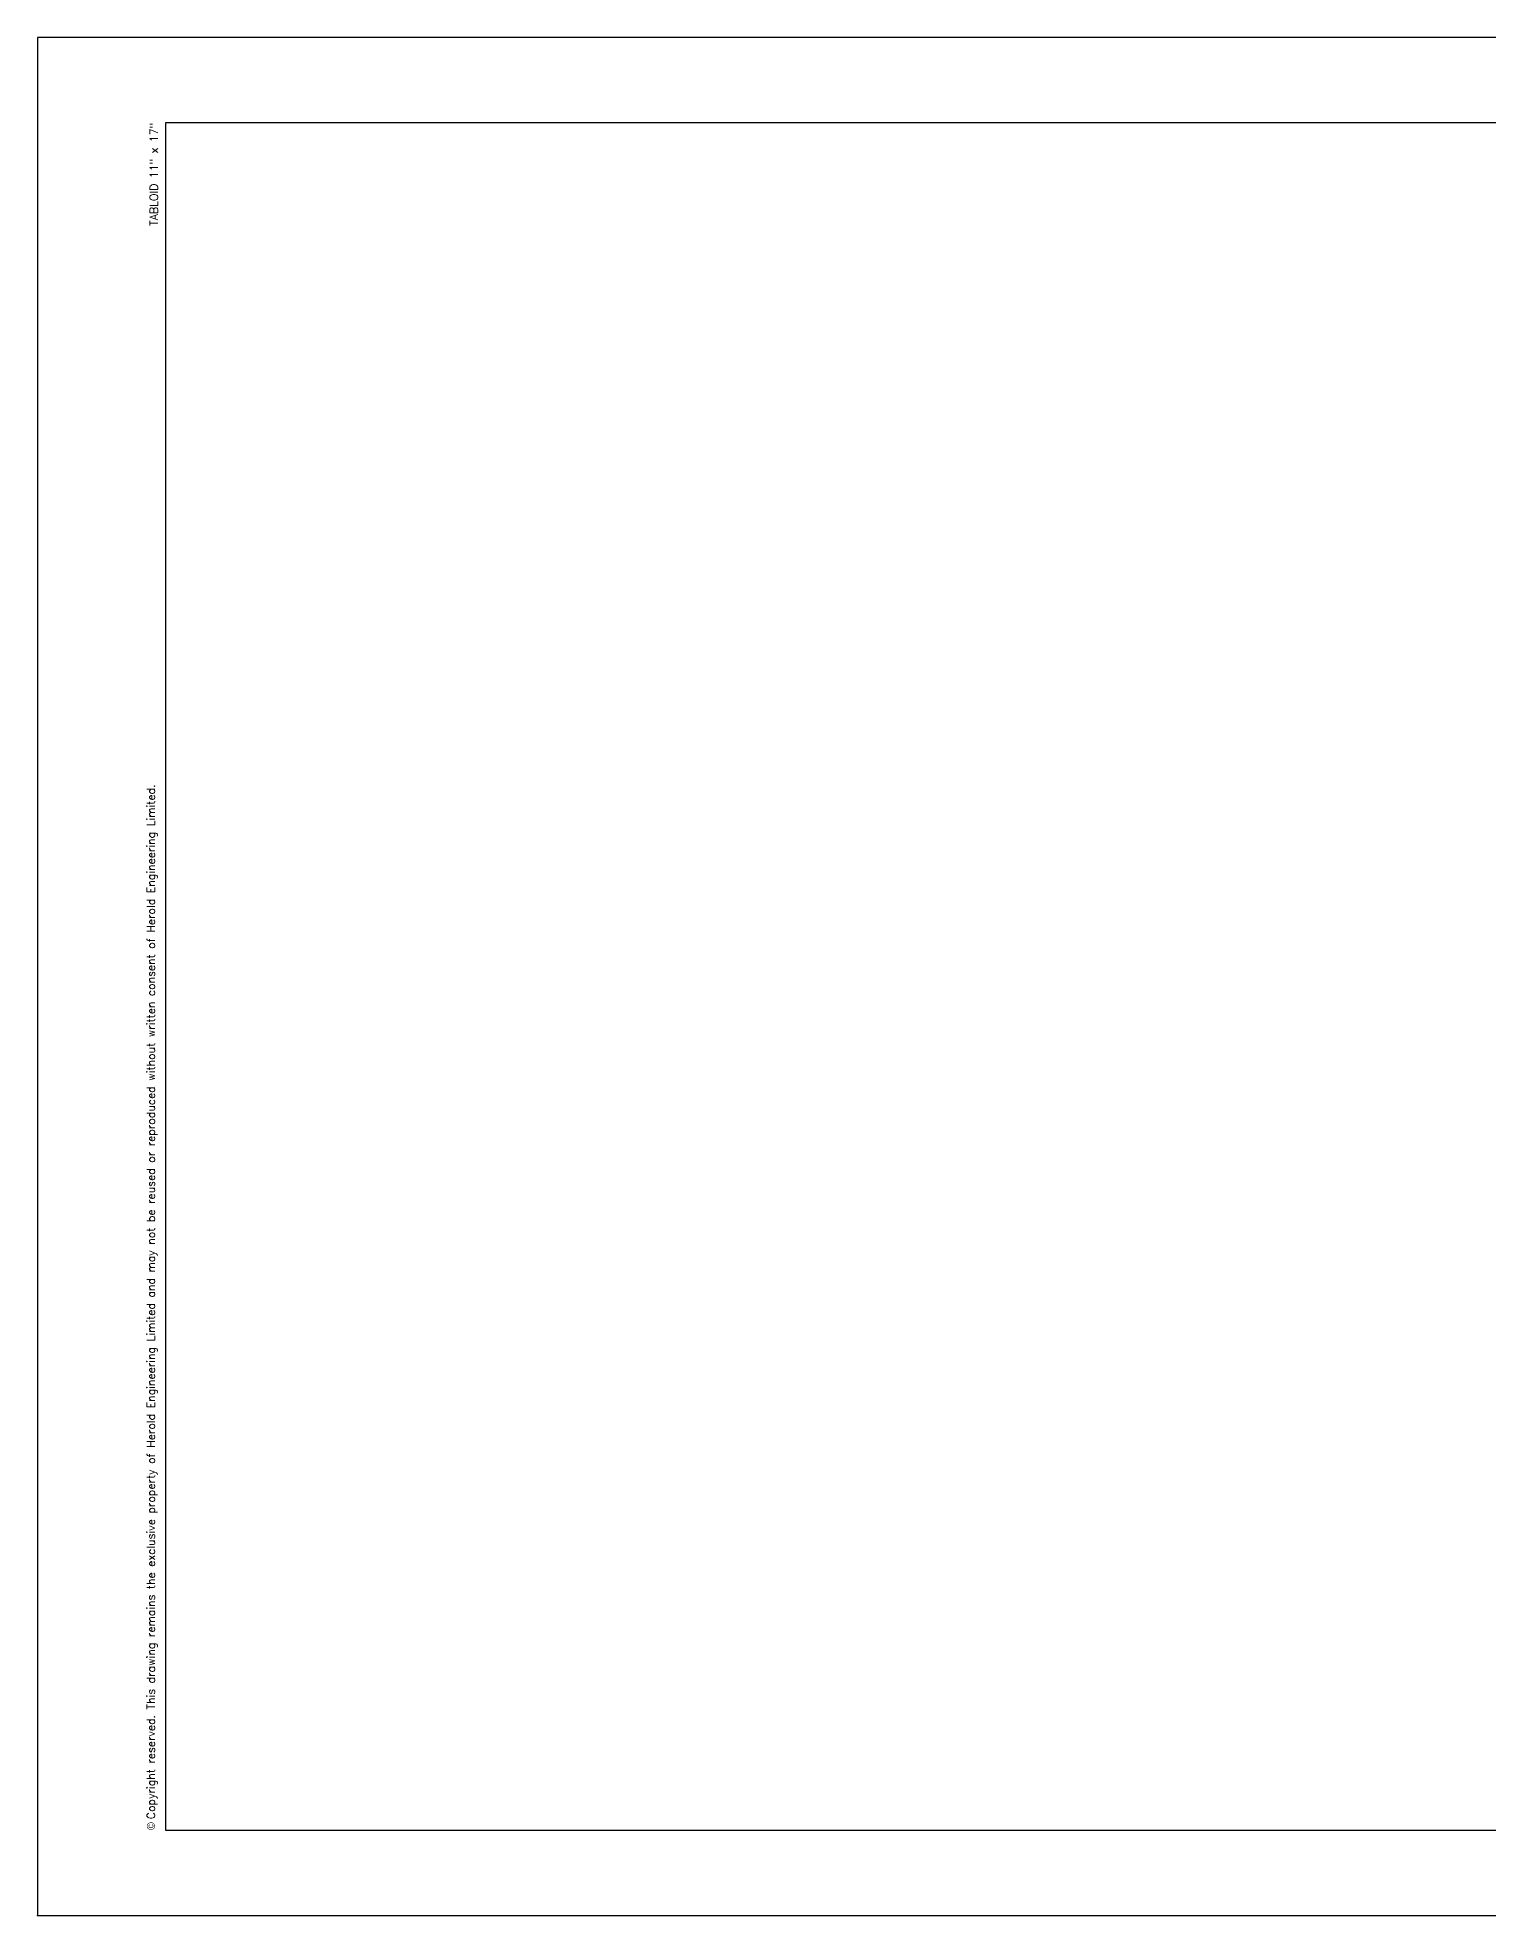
# Model space of a CAD drawing. Extents: x 0 to 17, y 0 to 11.
# Drawn here: x 0 to 8.5, y 0 to 11 of the extents above; entities that cross this region are included whole.
import ezdxf
from ezdxf.enums import TextEntityAlignment as Align

# ---------------------------------------------------------------- set-up
doc = ezdxf.new("R2010")
doc.units = 0
doc.header["$LTSCALE"] = 10
doc.header["$MEASUREMENT"] = 0
doc.layers.add('BDR-18', color=1, linetype='Continuous')
doc.layers.add('BDR-70', color=7, linetype='Continuous')
doc.styles.add('HEL15', font='romans.shx', dxfattribs={"height": 0.046875})

msp = doc.modelspace()

# ---------------------------------------------------------------- linework, layer by layer
at = {"layer": 'BDR-18'}
msp.add_lwpolyline([(0, 0), (17, 0), (17, 11), (0, 11)], close=True, dxfattribs=at)
at = {"layer": 'BDR-70'}
msp.add_lwpolyline([(0.75, 0.5), (16.5, 0.5), (16.5, 10.5), (0.75, 10.5)], close=True, dxfattribs=at)
msp.add_point((0, 0), dxfattribs=at)

# ---------------------------------------------------------------- texts
at = {"layer": 'BDR-18', "style": 'HEL15'}
msp.add_text('TABLOID 11" x 17"', height=0.04688, rotation=90, dxfattribs=at).set_placement((0.719, 10.5), align=Align.BOTTOM_RIGHT)
at = {"layer": 'BDR-18', "insert": (0.641, 0.5), "char_height": 0.046875, "width": 10.41797, "attachment_point": 1, "rotation": 90, "style": 'HEL15'}
msp.add_mtext('{\\fSymbol|b0|i0|c2|p18;Ó }Copyright reserved. This drawing remains the exclusive property of Herold Engineering Limited and may not be reused or reproduced without written consent of Herold Engineering Limited.', dxfattribs=at)

doc.saveas('drawing.dxf')
